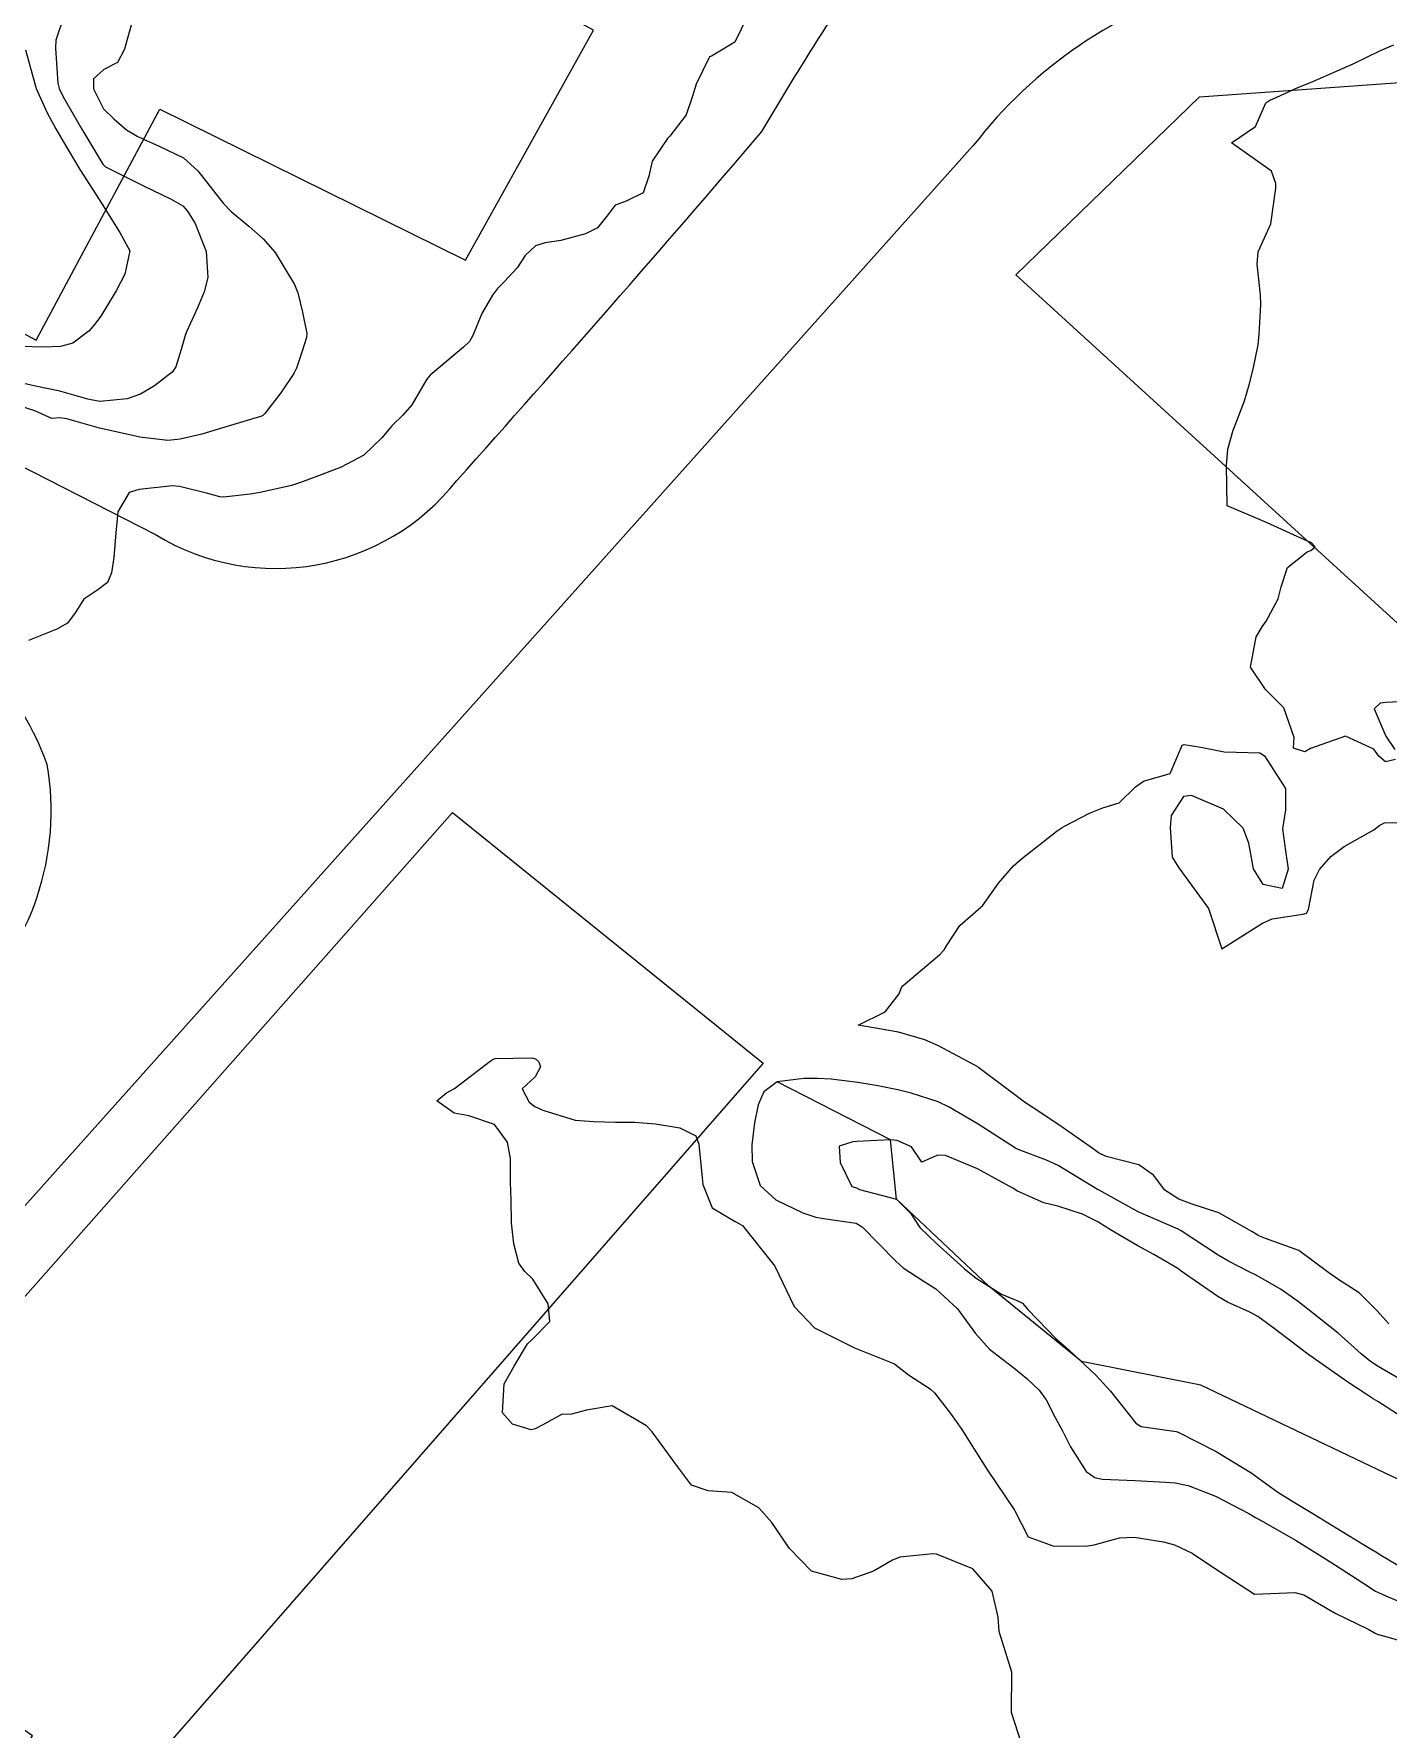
# Model space of a CAD drawing. Header units: metres. Extents: x 292545 to 299085, y 7450245 to 7463078.
# Drawn here: x 295869.1 to 295936.3, y 7459331.9 to 7459416 of the extents above; entities that cross this region are included whole.
import ezdxf

# ---------------------------------------------------------------- set-up
doc = ezdxf.new("R2010")
doc.units = ezdxf.units.M
for name, color, linetype in [('Curvas de Nivel 1m', 11, 'Continuous'), ('Curvas de Nivel 5m', 15, 'Continuous'), ('Edificações', 30, 'Continuous'), ('Hidrografia', 140, 'Continuous'), ('Vias Primárias', 230, 'Continuous')]:
    doc.layers.add(name, color=color, linetype=linetype)

msp = doc.modelspace()

# ---------------------------------------------------------------- linework, layer by layer
at = {"layer": 'Curvas de Nivel 1m', "flags": 128}
for points, elevation in [([(295874.017, 7459416.64), (295873.631, 7459415.265), (295873.28, 7459414.603), (295872.607, 7459414.245), (295872.099, 7459413.786), (295872.088, 7459413.285), (295872.583, 7459412.306), (295873.106, 7459411.8), (295873.724, 7459411.263), (295874.256, 7459410.941), (295874.568, 7459410.791), (295875.355, 7459410.452), (295876.559, 7459409.869), (295877.27, 7459409.223), (295878.529, 7459407.618), (295878.929, 7459407.204), (295879.798, 7459406.473), (295880.51, 7459405.843), (295881.112, 7459405.174), (295882.062, 7459403.582), (295882.224, 7459403.162), (295882.463, 7459402.207), (295882.68, 7459401.158), (295882.663, 7459400.946), (295882.444, 7459400.275), (295882.161, 7459399.438), (295882.033, 7459399.164), (295881.385, 7459398.204), (295880.598, 7459397.178), (295880.499, 7459397.082), (295880.401, 7459397.035), (295880.21, 7459396.992), (295878.395, 7459396.435), (295877.459, 7459396.153), (295876.39, 7459395.905), (295875.777, 7459395.848), (295874.39, 7459396.008), (295873.362, 7459396.235), (295872.395, 7459396.463), (295870.771, 7459396.925), (295870.4, 7459396.962), (295870.027, 7459396.933), (295869.177, 7459397.318), (295868.406, 7459397.557)], 662), ([(295870.639, 7459416.922), (295870.224, 7459415.707), (295870.206, 7459415.304), (295870.32, 7459413.58), (295870.39, 7459413.302), (295870.589, 7459412.9), (295871.517, 7459411.291), (295872.556, 7459409.558), (295872.692, 7459409.415), (295872.98, 7459409.274), (295874.542, 7459408.491), (295875.944, 7459407.823), (295876.527, 7459407.482), (295876.764, 7459407.228), (295877.136, 7459406.605), (295877.676, 7459405.218), (295877.773, 7459403.928), (295877.588, 7459403.219), (295877.26, 7459402.427), (295876.713, 7459401.227), (295876.634, 7459401.045), (295876.444, 7459400.366), (295876.175, 7459399.493), (295875.995, 7459399.234), (295875.11, 7459398.556), (295874.416, 7459398.135), (295873.754, 7459397.919), (295872.411, 7459397.786), (295871.806, 7459397.892), (295870.418, 7459398.291), (295869.207, 7459398.532), (295868.424, 7459398.725)], 663), ([(295904.55, 7459416.901), (295903.916, 7459415.614), (295902.764, 7459414.919), (295902.663, 7459414.879), (295902.621, 7459414.815), (295901.997, 7459413.531), (295901.815, 7459412.928), (295901.505, 7459412.009), (295900.693, 7459410.939), (295900.633, 7459410.879), (295900.571, 7459410.819), (295899.816, 7459409.695), (295899.653, 7459408.959), (295899.362, 7459408.134), (295898.53, 7459407.717), (295897.983, 7459407.521), (295897.559, 7459406.98), (295897.106, 7459406.395), (295896.514, 7459406.103), (295895.276, 7459405.774), (295894.509, 7459405.645), (295894.024, 7459405.509), (295893.519, 7459405.03), (295893.11, 7459404.417), (295892.483, 7459403.727), (295892.137, 7459403.384), (295891.886, 7459403.046), (295891.368, 7459402.147), (295890.924, 7459401.055), (295890.745, 7459400.762), (295890.447, 7459400.478), (295888.795, 7459399.085), (295888.634, 7459398.883), (295888.424, 7459398.515), (295887.888, 7459397.618), (295887.447, 7459397.1), (295886.92, 7459396.583), (295886.392, 7459395.97), (295885.511, 7459395.123), (295884.377, 7459394.516), (295883.386, 7459394.137), (295882.369, 7459393.759), (295881.922, 7459393.61), (295880.364, 7459393.265), (295879.866, 7459393.187), (295878.54, 7459393.027), (295878.36, 7459393.045), (295877.761, 7459393.216), (295876.366, 7459393.562), (295876.006, 7459393.595), (295874.365, 7459393.418), (295873.858, 7459393.258), (295873.304, 7459392.31), (295873.198, 7459391.267), (295873.098, 7459390.045), (295872.989, 7459389.273), (295872.779, 7459388.802), (295872.3, 7459388.428), (295871.611, 7459387.969), (295871.177, 7459387.291), (295870.799, 7459386.774), (295870.275, 7459386.49), (295868.866, 7459385.918)], 661), ([(295868.714, 7459415.227), (295869.253, 7459413.313), (295869.79, 7459412.098), (295870.223, 7459411.304), (295870.567, 7459410.71), (295871.407, 7459409.291), (295872.527, 7459407.562), (295872.705, 7459407.277), (295873.402, 7459406.157), (295873.898, 7459405.259), (295873.652, 7459404.096), (295873.217, 7459403.269), (295872.46, 7459402.007), (295872.148, 7459401.591), (295871.869, 7459401.286), (295871.061, 7459400.68), (295870.445, 7459400.507), (295869.604, 7459400.472), (295868.445, 7459400.511)], 664), ([(295936.709, 7459380.014), (295936.207, 7459379.903), (295935.871, 7459380.186), (295935.634, 7459380.526), (295934.219, 7459381.167), (295932.485, 7459380.566), (295932.211, 7459380.403), (295931.647, 7459380.576), (295931.678, 7459381.116), (295931.166, 7459382.581), (295930.246, 7459383.491), (295929.516, 7459384.601), (295929.79, 7459386.109), (295930.081, 7459386.593), (295930.286, 7459386.888), (295930.89, 7459387.991), (295931.027, 7459388.583), (295931.353, 7459389.544), (295932.329, 7459390.317), (295932.508, 7459390.39), (295932.719, 7459390.564), (295932.531, 7459390.763), (295932.336, 7459390.851), (295931.83, 7459391.084), (295930.345, 7459391.764), (295929.751, 7459392.003), (295928.353, 7459392.61), (295928.312, 7459394.611), (295928.391, 7459395.411), (295928.652, 7459396.356), (295928.742, 7459396.607), (295929.208, 7459397.809), (295929.448, 7459398.6), (295929.644, 7459399.389), (295929.888, 7459400.596), (295929.946, 7459401.107), (295930.023, 7459402.595), (295930.008, 7459403.065), (295929.848, 7459404.596), (295929.887, 7459405.211), (295930.523, 7459406.59), (295930.763, 7459408.366), (295930.76, 7459408.588), (295930.552, 7459409.202), (295928.573, 7459410.61), (295929.759, 7459411.42), (295930.263, 7459412.593), (295930.461, 7459412.725), (295930.595, 7459412.78), (295931.834, 7459413.344), (295932.604, 7459413.652), (295934.613, 7459414.54), (295935.955, 7459415.195), (295936.627, 7459415.469)], 661), ([(295937.823, 7459382.92), (295936.238, 7459382.846), (295935.946, 7459382.814), (295935.651, 7459382.526), (295936.219, 7459381.177), (295936.678, 7459380.515)], 661), ([(295936.37, 7459352.021), (295935.927, 7459352.52), (295935.883, 7459352.574), (295934.91, 7459353.552), (295933.899, 7459354.201), (295933.398, 7459354.555), (295931.914, 7459355.664), (295930.25, 7459356.256), (295929.921, 7459356.388), (295929.79, 7459356.461), (295929.58, 7459356.595), (295927.936, 7459357.522), (295926.617, 7459357.96), (295925.946, 7459358.198), (295925.264, 7459358.65), (295924.697, 7459359.396), (295923.965, 7459359.905), (295922.343, 7459360.312), (295921.971, 7459360.505), (295921.705, 7459360.693), (295919.991, 7459361.886), (295918.718, 7459362.729), (295918.293, 7459363.022), (295918.008, 7459363.228), (295916.164, 7459364.616), (295916.023, 7459364.727), (295915.971, 7459364.761), (295914.033, 7459365.811), (295913.352, 7459366.106), (295912.04, 7459366.489), (295910.043, 7459366.83), (295911.373, 7459367.497), (295912.067, 7459368.389), (295912.182, 7459368.698), (295912.265, 7459368.807), (295914.088, 7459370.335), (295914.299, 7459370.57), (295914.421, 7459370.777), (295915.091, 7459371.787), (295916.122, 7459372.686), (295916.165, 7459372.717), (295916.204, 7459372.759), (295916.997, 7459373.888), (295917.748, 7459374.744), (295918.146, 7459375.083), (295919.921, 7459376.474), (295920.162, 7459376.647), (295920.272, 7459376.709), (295921.516, 7459377.354), (295922.177, 7459377.614), (295923, 7459377.859), (295923.808, 7459378.666), (295924.196, 7459378.946), (295925.525, 7459379.322), (295926.082, 7459380.641), (295926.124, 7459380.731), (295926.214, 7459380.769), (295927.053, 7459380.632), (295928.211, 7459380.389), (295929.966, 7459380.35), (295930.209, 7459380.194), (295931.246, 7459378.579), (295931.242, 7459377.514), (295931.106, 7459376.581), (295931.24, 7459375.492), (295931.374, 7459374.578), (295931.088, 7459373.621), (295930.131, 7459373.807), (295929.665, 7459374.597), (295929.427, 7459375.872), (295929.14, 7459376.605), (295928.177, 7459377.556), (295926.587, 7459378.236), (295926.186, 7459378.186), (295925.576, 7459377.241), (295925.526, 7459376.646), (295925.624, 7459375.169), (295925.945, 7459374.642), (295926.139, 7459374.392), (295927.425, 7459372.627), (295928.093, 7459370.62), (295930.106, 7459371.904), (295930.585, 7459372.109), (295932.111, 7459372.343), (295932.285, 7459372.395), (295932.395, 7459372.567), (295932.676, 7459374.023), (295932.942, 7459374.562), (295933.5, 7459375.206), (295934.154, 7459375.693), (295935.635, 7459376.528), (295935.933, 7459376.757), (295936.168, 7459376.872), (295937.769, 7459376.904)], 661), ([(295918.293, 7459330.733), (295917.643, 7459332.74), (295917.663, 7459334.74), (295917.034, 7459336.747), (295916.987, 7459337.461), (295916.683, 7459338.75), (295915.729, 7459339.86), (295913.934, 7459340.593), (295913.74, 7459340.608), (295912.109, 7459340.434), (295911.735, 7459340.288), (295910.796, 7459339.75), (295909.721, 7459339.372), (295909.231, 7459339.327), (295907.726, 7459339.752), (295906.626, 7459340.871), (295905.756, 7459342.168), (295905.111, 7459342.887), (295903.77, 7459343.647), (295902.592, 7459343.739), (295901.774, 7459344.02), (295901.079, 7459344.937), (295899.809, 7459346.658), (295899.529, 7459346.953), (295897.823, 7459347.957), (295896.562, 7459347.731), (295895.818, 7459347.529), (295895.312, 7459347.511), (295894.386, 7459347.014), (295894.014, 7459346.814), (295893.809, 7459346.758), (295892.878, 7459347.034), (295892.388, 7459347.61), (295892.478, 7459349.04), (295892.964, 7459349.915), (295893.634, 7459351.023), (295893.865, 7459351.234), (295894.744, 7459352.141), (295894.65, 7459353.012), (295893.895, 7459354.232), (295893.49, 7459354.617), (295893.203, 7459355.031), (295892.956, 7459355.991), (295892.83, 7459357.031), (295892.812, 7459358.164), (295892.786, 7459359.032), (295892.782, 7459360.214), (295892.642, 7459361.033), (295891.986, 7459361.902), (295890.71, 7459362.341), (295889.994, 7459362.463), (295889.128, 7459363.079), (295889.605, 7459363.476), (295890.009, 7459363.7), (295891.775, 7459365.044), (295891.917, 7459365.149), (295892.025, 7459365.187), (295893.836, 7459365.212), (295894.025, 7459365.167), (295894.184, 7459365.018), (295894.27, 7459364.768), (295894.015, 7459364.269), (295893.367, 7459363.669), (295893.714, 7459363.023), (295894, 7459362.808), (295894.394, 7459362.619), (295895.99, 7459362.119), (295896.915, 7459362.06), (295897.989, 7459362.03), (295898.932, 7459362.017), (295899.988, 7459361.937), (295901.184, 7459361.739), (295901.979, 7459361.351), (295902.134, 7459360.928), (295902.301, 7459359.269), (295902.333, 7459358.924), (295902.796, 7459357.772), (295903.935, 7459357.099), (295904.3, 7459356.896), (295905.903, 7459354.88), (295906.868, 7459352.87), (295907.867, 7459351.825), (295909.853, 7459350.83), (295911.845, 7459350.025), (295912.534, 7459349.493), (295913.608, 7459348.792), (295913.831, 7459348.595), (295914.614, 7459347.572), (295915.184, 7459346.769), (295915.799, 7459345.807), (295916.453, 7459344.753), (295917.764, 7459342.819), (295917.796, 7459342.772), (295917.809, 7459342.739), (295918.471, 7459341.45), (295919.746, 7459340.993), (295921.444, 7459340.995), (295921.747, 7459341.049), (295923.013, 7459341.408), (295923.744, 7459341.441), (295925.185, 7459341.205), (295925.739, 7459341.058), (295926.614, 7459340.631), (295927.726, 7459339.887), (295929.713, 7459338.6), (295931.714, 7459338.686), (295932.157, 7459338.566), (295933.704, 7459337.666), (295935.375, 7459336.855), (295935.694, 7459336.668), (295935.79, 7459336.624), (295936.168, 7459336.523), (295937.687, 7459336.087)], 661), ([(295936.802, 7459347.532), (295935.829, 7459348.156), (295935.605, 7459348.298), (295935.243, 7459348.529), (295934.386, 7459349.09), (295933.842, 7459349.473), (295932.296, 7459350.566), (295931.858, 7459350.888), (295930.623, 7459351.837), (295929.88, 7459352.382), (295929.48, 7459352.604), (295928.376, 7459353.1), (295927.89, 7459353.368), (295926.073, 7459354.638), (295925.904, 7459354.755), (295924.71, 7459355.457), (295923.915, 7459355.88), (295922.56, 7459356.684), (295921.937, 7459357.07), (295921.177, 7459357.461), (295919.944, 7459357.85), (295919.248, 7459358.022), (295917.951, 7459358.597), (295917.707, 7459358.742), (295915.962, 7459359.703), (295914.371, 7459360.374), (295913.969, 7459360.379), (295913.206, 7459360.032), (295912.693, 7459360.799), (295911.977, 7459361.112), (295911.644, 7459361.147), (295909.976, 7459361.062), (295909.768, 7459361.04), (295909.103, 7459360.839), (295909.152, 7459360.029), (295909.728, 7459358.833), (295909.907, 7459358.785), (295909.952, 7459358.764), (295910.105, 7459358.675), (295911.947, 7459358.209), (295912.641, 7459357.501), (295913.107, 7459356.792), (295913.921, 7459356.002), (295915.298, 7459354.766), (295915.898, 7459354.278), (295917.153, 7459353.484), (295917.887, 7459353.192), (295918.194, 7459353.043), (295918.459, 7459352.731), (295919.861, 7459351.276), (295920.512, 7459350.703), (295921.841, 7459349.478), (295922.561, 7459348.683), (295923.817, 7459347.087), (295924.078, 7459346.929), (295925.813, 7459346.671), (295925.926, 7459346.639), (295927.799, 7459345.686), (295929.575, 7459344.602), (295929.781, 7459344.452), (295930.862, 7459343.672), (295931.768, 7459343.107), (295932.692, 7459342.561), (295933.753, 7459341.903), (295935.333, 7459340.94), (295935.735, 7459340.699), (295936.006, 7459340.526), (295937.098, 7459339.881)], 659)]:
    msp.add_lwpolyline(points, dxfattribs=dict(at, elevation=elevation))
at = {"layer": 'Curvas de Nivel 5m', "elevation": 660, "flags": 128}
msp.add_lwpolyline([(295937.265, 7459349.08), (295935.847, 7459349.896), (295935.468, 7459350.145), (295935.01, 7459350.533), (295933.868, 7459351.558), (295932.592, 7459352.563), (295931.888, 7459353.109), (295931.038, 7459353.727), (295929.901, 7459354.372), (295929.754, 7459354.445), (295929.436, 7459354.597), (295928.42, 7459355.124), (295927.911, 7459355.432), (295926.064, 7459356.639), (295925.924, 7459356.714), (295925.805, 7459356.762), (295923.936, 7459357.572), (295921.998, 7459358.644), (295921.953, 7459358.674), (295921.922, 7459358.69), (295919.964, 7459359.868), (295919.382, 7459360.134), (295917.972, 7459360.671), (295917.84, 7459360.741), (295915.99, 7459361.92), (295914.551, 7459362.775), (295914.005, 7459363.032), (295912.666, 7459363.457), (295912.011, 7459363.62), (295911.01, 7459363.823), (295910.015, 7459363.993), (295908.696, 7459364.163), (295908.016, 7459364.197), (295907.347, 7459364.191), (295906.014, 7459364.023), (295905.363, 7459363.533), (295905.083, 7459362.889), (295904.892, 7459361.988), (295904.769, 7459360.892), (295904.779, 7459360.078), (295905.168, 7459358.888), (295905.946, 7459358.169), (295907.285, 7459357.521), (295907.937, 7459357.31), (295908.326, 7459357.243), (295909.935, 7459357.007), (295910.245, 7459356.827), (295911.908, 7459355.121), (295912.27, 7459354.804), (295913.258, 7459354.151), (295913.893, 7459353.747), (295914.97, 7459352.769), (295915.865, 7459351.532), (295916.557, 7459350.753), (295917.843, 7459349.769), (295918.417, 7459349.31), (295919.028, 7459348.722), (295919.363, 7459348.252), (295919.82, 7459347.374), (295920.174, 7459346.706), (295920.585, 7459345.919), (295921.349, 7459344.694), (295921.78, 7459344.394), (295922.149, 7459344.317), (295923.779, 7459344.238), (295925.295, 7459344.164), (295925.778, 7459344.13), (295926.413, 7459343.997), (295927.771, 7459343.474), (295929.434, 7459342.603), (295929.76, 7459342.416), (295930.149, 7459342.202), (295931.744, 7459341.285), (295932.925, 7459340.558), (295933.728, 7459340.046), (295935.091, 7459339.164), (295935.715, 7459338.761), (295935.867, 7459338.68), (295936.218, 7459338.522), (295937.277, 7459338.075)], dxfattribs=at)
at = {"layer": 'Edificações', "elevation": 674.004}
msp.add_lwpolyline([(295844.284, 7459431.793), (295837.287, 7459419.03), (295843.932, 7459415.387), (295846.585, 7459420.226), (295852.724, 7459417.266), (295849.759, 7459411.239), (295869.252, 7459400.819), (295875.378, 7459412.279), (295890.556, 7459404.794), (295896.899, 7459416.203), (295853.337, 7459439.763), (295850.612, 7459437.192), (295850.344, 7459437.094), (295850.076, 7459436.996), (295848.523, 7459435.662), (295847.812, 7459435.047)], close=True, dxfattribs=at)
at = {"layer": 'Edificações'}
for points in [[(295937.378, 7459386.258), (295917.856, 7459404.061), (295926.984, 7459412.898), (295942.244, 7459413.994), (295943.554, 7459412.807), (295956.539, 7459413.808), (295960.408, 7459410.158)], [(295905.331, 7459364.956), (295834.949, 7459284.451), (295834.072, 7459285.016), (295825.359, 7459275.744), (295820.371, 7459279.042), (295822.272, 7459281.918), (295817.118, 7459284.969), (295821.78, 7459293.305), (295819.141, 7459295.115), (295826.806, 7459305.109), (295829.386, 7459303.13), (295833.148, 7459308.498), (295830.82, 7459310.088), (295834.073, 7459314.044), (295836.421, 7459312.449), (295842.983, 7459321.481), (295843.655, 7459320.992), (295849.425, 7459328.195), (295847.438, 7459329.449), (295853.674, 7459337.22), (295867.194, 7459328.64), (295869.056, 7459331.575), (295856.927, 7459340.072), (295889.901, 7459377.39)]]:
    msp.add_lwpolyline(points, close=True, dxfattribs=at)
at = {"layer": 'Hidrografia'}
msp.add_lwpolyline([(295959.972, 7459343.573), (295957.113, 7459343.207), (295953.493, 7459342.529), (295950.59, 7459342.491), (295940.537, 7459342.679), (295936.54, 7459344.449), (295931.789, 7459346.709), (295927.037, 7459348.968), (295921.122, 7459350.142), (295916.526, 7459353.881), (295911.947, 7459358.209), (295911.644, 7459361.147), (295906.014, 7459364.023)], dxfattribs=at)
at = {"layer": 'Vias Primárias'}
for points, elevation in [([(296083.2, 7459428.16, 0.005577), (296026.892, 7459424.602, -0.000699), (295954.654, 7459420.873, 0.003947), (295927.595, 7459418.529, 0.159921), (295915.754, 7459410.474), (295861.226, 7459349.556), (295837.444, 7459322.716)], 684.803), ([(295820.976, 7459410.372, -0.10653), (295829.991, 7459411.273, -0.06758), (295839.335, 7459409.464), (295875.172, 7459391.176, 0.380087), (295890.121, 7459393.86, 0.005847), (295905.266, 7459411.175, -0.015303), (295910.184, 7459419.005, 25.368159)], 667.733)]:
    msp.add_lwpolyline(points, format="xyb", dxfattribs=dict(at, elevation=elevation))
msp.add_lwpolyline([(295744.101, 7459333.11), (295756.136, 7459323.976), (295794.842, 7459296.917, 0.351799), (295805.984, 7459296.215), (295821.486, 7459315.882, -0.015681), (295845.375, 7459344.002, 0.012794), (295865.716, 7459367.667, 0.253965), (295869.796, 7459379.773, 0.223836), (295860.496, 7459388.926, -0.027439), (295836.001, 7459401.469, 0.070755), (295828.37, 7459403.356, 0.143968), (295818.095, 7459400.111), (295792.948, 7459384.705)], format="xyb", dxfattribs=at)

doc.saveas('drawing.dxf')
